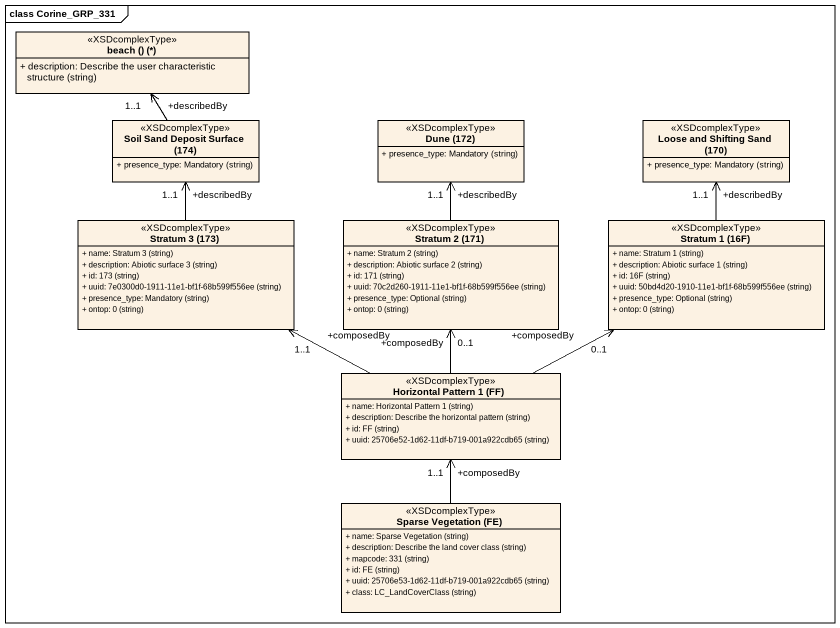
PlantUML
@startuml
mainframe class Corine_GRP_331
hide circle
hide empty members
skinparam classAttributeIconSize 0
class "beach () (*)" as beach <<XSDcomplexType>> {
  {field} + description: Describe the user characteristic structure (string)
}
class "Soil Sand Deposit Surface (174)" as Soil_Sand_Deposit_Surface <<XSDcomplexType>> {
  {field} + presence_type: Mandatory (string)
}
class "Dune (172)" as Dune_172 <<XSDcomplexType>> {
  {field} + presence_type: Mandatory (string)
}
class "Loose and Shifting Sand (170)" as Loose_and_Shifting_Sand_170 <<XSDcomplexType>> {
  {field} + presence_type: Mandatory (string)
}
class "Stratum 3 (173)" as Stratum_3_173 <<XSDcomplexType>> {
  {field} + name: Stratum 3 (string)
  {field} + description: Abiotic surface 3 (string)
  {field} + id: 173 (string)
  {field} + uuid: 7e0300d0-1911-11e1-bf1f-68b599f556ee (string)
  {field} + presence_type: Mandatory (string)
  {field} + ontop: 0 (string)
}
class "Stratum 2 (171)" as Stratum_2_171 <<XSDcomplexType>> {
  {field} + name: Stratum 2 (string)
  {field} + description: Abiotic surface 2 (string)
  {field} + id: 171 (string)
  {field} + uuid: 70c2d260-1911-11e1-bf1f-68b599f556ee (string)
  {field} + presence_type: Optional (string)
  {field} + ontop: 0 (string)
}
class "Stratum 1 (16F)" as Stratum_1_16F <<XSDcomplexType>> {
  {field} + name: Stratum 1 (string)
  {field} + description: Abiotic surface 1 (string)
  {field} + id: 16F (string)
  {field} + uuid: 50bd4d20-1910-11e1-bf1f-68b599f556ee (string)
  {field} + presence_type: Optional (string)
  {field} + ontop: 0 (string)
}
class "Horizontal Pattern 1 (FF)" as Horizontal_Pattern_1_FF <<XSDcomplexType>> {
  {field} + name: Horizontal Pattern 1 (string)
  {field} + description: Describe the horizontal pattern (string)
  {field} + id: FF (string)
  {field} + uuid: 25706e52-1d62-11df-b719-001a922cdb65 (string)
}
class "Sparse Vegetation (FE)" as Sparse_Vegetation_FE <<XSDcomplexType>> {
  {field} + name: Sparse Vegetation (string)
  {field} + description: Describe the land cover class (string)
  {field} + mapcode: 331 (string)
  {field} + id: FE (string)
  {field} + uuid: 25706e53-1d62-11df-b719-001a922cdb65 (string)
  {field} + class: LC_LandCoverClass (string)
}
Soil_Sand_Deposit_Surface -up-> "+describedBy\n1..1" beach
Stratum_3_173 -up-> "+describedBy\n1..1" Soil_Sand_Deposit_Surface
Stratum_2_171 -up-> "+describedBy\n1..1" Dune_172
Stratum_1_16F -up-> "+describedBy\n1..1" Loose_and_Shifting_Sand_170
Horizontal_Pattern_1_FF -left-> "+composedBy\n1..1" Stratum_3_173
Horizontal_Pattern_1_FF -up-> "+composedBy\n0..1" Stratum_2_171
Horizontal_Pattern_1_FF -right-> "+composedBy\n0..1" Stratum_1_16F
Sparse_Vegetation_FE -up-> "+composedBy\n1..1" Horizontal_Pattern_1_FF
@enduml
